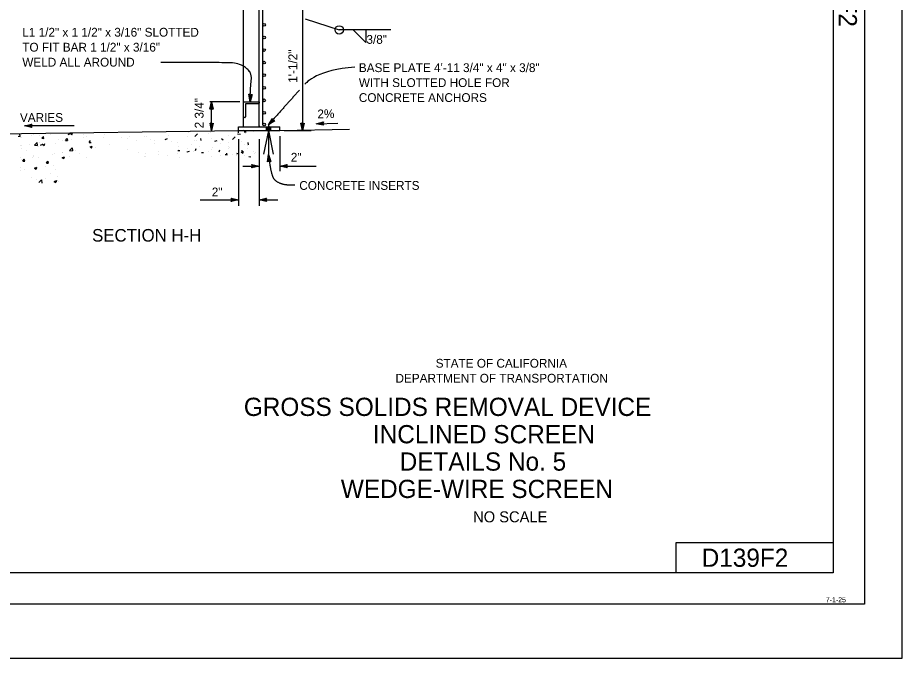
# Model space of a CAD drawing. Extents: x -893 to 867, y -474 to 712.
# Drawn here: x 162 to 867, y -474 to 36 of the extents above; entities that cross this region are included whole.
import ezdxf

# ---------------------------------------------------------------- set-up
doc = ezdxf.new("R2010")
doc.units = 0
for name, color, linetype in [('60 Nongeo Data', 7, 'Continuous'), ('border_INSIDE-BORDER-anno', 7, 'Continuous'), ('border_PLOTTING-ELEMENTS', 7, 'Continuous'), ('border_rw_22x34_Cut_Lines', 7, 'Continuous'), ('border_SHEET', 7, 'Continuous'), ('border_WITHIN-BORDER-anno', 7, 'Continuous'), ('str_Text-A', 7, 'Continuous')]:
    doc.layers.add(name, color=color, linetype=linetype)

msp = doc.modelspace()

# ---------------------------------------------------------------- linework, layer by layer
at = {"layer": '60 Nongeo Data'}
for p, q in [((389.09, 49.82), (389.09, -54.33)), ((391.34, 34.66), (418.33, 25.8)), ((418.33, 25.8), (418.33, 25.8)), ((418.33, 25.8), (418.33, 25.8)), ((459.33, 25.8), (418.33, 25.8)), ((439.39, 15.85), (429.43, 25.8)), ((439.39, 25.8), (439.39, 15.85)), ((339.29, -31.42), (315.46, -31.42)), ((316.78, -54.33), (316.78, -31.42)), ((342.08, -43.92), (342.08, -31.42)), ((342.08, -31.42), (354.57, -31.42)), ((343.64, -33.52), (343.64, -43.37)), ((354.03, -32.98), (344.18, -32.98)), ((354.57, -31.42), (354.57, -32.44)), ((342.08, -51.2), (342.08, -43.38)), ((343.1, -43.92), (342.08, -43.92)), ((399.84, -48.91), (417.31, -48.38)), ((-19.44, -59.22), (338.14, -54.33)), ((207.28, -50.51), (167.7, -50.51)), ((205.6, -57.58), (206.13, -56)), ((225.6, -55.99), (225.6, -55.99)), ((290.08, -55.17), (290.08, -55.17)), ((298.07, -56.12), (298.07, -56.12)), ((315.66, -55.59), (315.66, -55.59)), ((315.66, -55.59), (315.66, -55.59)), ((330.68, -54.42), (330.68, -54.42)), ((336.45, -54.66), (336.45, -54.66)), ((338.14, -51.2), (370.94, -51.2)), ((338.14, -55.97), (338.14, -52.69)), ((338.14, -54.33), (370.94, -54.33)), ((341.79, -54.33), (341.12, -54.59)), ((341.43, -54.33), (341.43, -54.33)), ((344.34, -55.61), (342.77, -55.47)), ((350.46, -55.25), (350.46, -55.25)), ((354.54, -50.55), (354.54, -51.2)), ((357, -54.76), (357, -54.76)), ((361.92, -54.33), (357.98, -73.14)), ((360.28, -51.2), (360.28, -54.33)), ((363.15, -54.33), (360.28, -51.46)), ((362.68, -54.33), (360.28, -51.93)), ((362.22, -54.33), (360.28, -52.39)), ((361.76, -54.33), (360.28, -52.86)), ((361.29, -54.33), (360.28, -53.32)), ((360.83, -54.33), (360.28, -53.78)), ((360.36, -54.33), (360.28, -54.25)), ((363.56, -54.28), (360.48, -51.2)), ((363.56, -53.82), (360.94, -51.2)), ((363.56, -53.35), (361.41, -51.2)), ((363.56, -52.89), (361.87, -51.2)), ((361.92, -49.76), (361.92, -73.2)), ((361.92, -54.33), (365.86, -73.14)), ((363.56, -52.42), (362.33, -51.2)), ((363.56, -51.96), (362.8, -51.2)), ((363.56, -51.5), (363.26, -51.2)), ((363.55, -54.27), (363.55, -54.27)), ((363.56, -51.2), (363.56, -54.33)), ((370.94, -54.33), (426.48, -53.22)), ((374.44, -54.33), (392.59, -54.33)), ((386.8, -54.33), (396.09, -54.33)), ((162.73, -58.76), (164.3, -58.9)), ((164.3, -58.9), (163.99, -57.26)), ((165.72, -59.97), (165.72, -59.97)), ((173.4, -58.11), (173.4, -58.11)), ((174.79, -57.03), (174.79, -57.03)), ((179.35, -58), (179.35, -58)), ((181.55, -60.41), (182.81, -58.9)), ((181.55, -60.41), (183.12, -60.55)), ((183.12, -60.55), (182.81, -58.9)), ((188.79, -57.62), (188.8, -57.62)), ((194.99, -61.25), (194.99, -61.25)), ((198.41, -62.05), (198.42, -62.05)), ((200.37, -62.06), (201.64, -60.55)), ((200.37, -62.06), (201.94, -62.19)), ((201.64, -60.55), (201.94, -62.19)), ((202.48, -57.4), (204.32, -56.69)), ((204.29, -56.7), (205.6, -57.58)), ((204.98, -61.19), (204.99, -61.19)), ((214.92, -59.88), (214.93, -59.88)), ((215, -57.45), (215, -57.45)), ((216.81, -58.8), (216.81, -58.8)), ((219.19, -63.7), (220.46, -62.2)), ((230.82, -59.4), (230.82, -59.4)), ((231.5, -57.7), (231.5, -57.7)), ((244.83, -59.99), (244.83, -59.99)), ((249.73, -60.67), (249.73, -60.67)), ((251.76, -59.03), (251.76, -59.03)), ((257.29, -62.56), (257.3, -62.56)), ((262.98, -58.99), (262.99, -58.99)), ((264.98, -59.09), (264.98, -59.09)), ((268.1, -61.11), (268.1, -61.11)), ((271.1, -62.27), (271.1, -62.27)), ((281.38, -60.94), (279.54, -61.65)), ((281.03, -60.96), (281.03, -60.96)), ((282.57, -58.56), (282.57, -58.56)), ((284.55, -63.25), (284.55, -63.25)), ((297.6, -58.78), (297.6, -58.78)), ((303.02, -62.23), (303.02, -62.23)), ((305.38, -56.93), (303.33, -59.06)), ((304.17, -57.91), (304.17, -57.91)), ((304.36, -61.88), (304.36, -61.88)), ((308.54, -62.28), (308.23, -60.63)), ((314.11, -56.6), (314.11, -56.6)), ((316.65, -60.26), (316.65, -60.26)), ((320.91, -62.35), (319.07, -63.05)), ((325.82, -61.84), (324.51, -60.96)), ((330.12, -58.41), (330.12, -58.41)), ((335.4, -59.17), (333.36, -61.3)), ((339.73, -57.46), (337.39, -57.1)), ((338.14, -61.18), (338.14, -114.23)), ((340.28, -62.6), (340.28, -62.6)), ((343.37, -56.73), (343.37, -56.73)), ((354.54, -61.18), (354.54, -114.23)), ((370.94, -58.72), (370.94, -86.67)), ((164.38, -66.5), (164.39, -66.5)), ((165.33, -66.41), (165.33, -66.41)), ((165.4, -68.71), (165.4, -68.71)), ((171.9, -65.54), (171.9, -65.54)), ((175.72, -65.78), (177.76, -63.65)), ((175.72, -65.78), (177.76, -63.65)), ((175.72, -65.78), (178.05, -66.15)), ((178.05, -66.15), (177.76, -63.65)), ((179.03, -66.74), (179.04, -66.74)), ((179.69, -63.87), (179.69, -63.87)), ((180.43, -65.86), (182.27, -65.16)), ((181.84, -64.24), (181.84, -64.24)), ((182.25, -65.17), (183.55, -66.05)), ((183.55, -66.05), (184.08, -64.46)), ((192.51, -64.89), (192.51, -64.89)), ((203.72, -70.13), (205.76, -68)), ((203.72, -70.13), (206.05, -70.49)), ((205.76, -68), (206.05, -70.49)), ((208.02, -70.23), (208.02, -70.23)), ((219.19, -63.7), (220.76, -63.84)), ((219.96, -67.27), (221.79, -66.56)), ((219.96, -67.27), (221.79, -66.56)), ((219.96, -67.27), (221.26, -68.15)), ((221.26, -68.15), (221.79, -66.56)), ((224.6, -68.05), (224.6, -68.05)), ((235.62, -65.18), (235.62, -65.18)), ((249.41, -69.4), (249.41, -69.4)), ((271.27, -64.85), (271.27, -64.85)), ((289.77, -63.91), (289.77, -63.91)), ((291.52, -70.41), (289.95, -70.27)), ((290.08, -66.78), (290.08, -66.78)), ((290.7, -69.12), (290.7, -69.12)), ((297.27, -68.26), (297.27, -68.26)), ((300.88, -65.33), (300.88, -65.33)), ((304.26, -68.84), (303.73, -70.43)), ((307.2, -66.95), (307.2, -66.95)), ((316.33, -68.99), (316.33, -68.99)), ((317.33, -67.48), (317.33, -67.48)), ((317.33, -67.48), (317.33, -67.48)), ((323.13, -69.86), (322.59, -71.45)), ((323.77, -64.77), (323.77, -64.77)), ((329.8, -67.15), (329.8, -67.15)), ((329.88, -68.62), (329.88, -68.62)), ((329.88, -68.62), (329.88, -68.62)), ((330.34, -63.9), (330.34, -63.9)), ((331.34, -68.07), (331.34, -68.07)), ((341.47, -72.46), (341.18, -69.97)), ((343.05, -65.47), (343.05, -65.47)), ((345.18, -65.99), (345.18, -65.99)), ((345.34, -68.66), (345.35, -68.66)), ((346.17, -65.51), (345.86, -63.86)), ((165, -75.89), (165, -75.89)), ((165.08, -77.44), (165.09, -77.44)), ((166.37, -78.5), (167.63, -76.99)), ((167.94, -78.64), (167.63, -76.99)), ((169.68, -70.44), (169.68, -70.44)), ((174.4, -75.68), (174.41, -75.68)), ((174.94, -74.59), (174.94, -74.59)), ((175.21, -73.96), (175.21, -73.96)), ((178.71, -75.48), (178.72, -75.48)), ((189.71, -73.06), (189.71, -73.06)), ((191.51, -72.4), (191.51, -72.4)), ((197.69, -71.62), (197.69, -71.62)), ((197.91, -75.73), (199.75, -75.03)), ((197.91, -75.73), (199.75, -75.03)), ((197.91, -75.73), (199.21, -76.61)), ((198.08, -71.54), (198.08, -71.54)), ((199.21, -76.61), (199.75, -75.03)), ((203.23, -75.15), (203.23, -75.15)), ((205.01, -70.43), (205.01, -70.43)), ((211.7, -72.21), (211.7, -72.21)), ((217.23, -75.74), (217.24, -75.74)), ((258.21, -71.48), (258.22, -71.48)), ((263.69, -74.56), (263.69, -74.56)), ((263.74, -75), (263.75, -75)), ((264.19, -72.62), (264.19, -72.62)), ((274.13, -71.31), (274.13, -71.31)), ((274.55, -73.55), (274.56, -73.55)), ((281.29, -74.04), (281.29, -74.04)), ((289.45, -72.64), (289.45, -72.64)), ((291, -75.7), (291, -75.7)), ((296.79, -71.59), (296.79, -71.59)), ((298.86, -70.81), (297.02, -71.51)), ((302.7, -70.96), (302.7, -70.96)), ((310.34, -72.05), (308.77, -71.92)), ((314.38, -71.06), (314.38, -71.06)), ((316.87, -75.12), (316.87, -75.12)), ((322.86, -71), (322.86, -71)), ((322.86, -71), (322.86, -71)), ((323.44, -74.25), (323.44, -74.25)), ((329.16, -73.7), (327.59, -73.56)), ((329.17, -73.76), (328.87, -72.12)), ((333.37, -72.95), (333.38, -72.95)), ((336.16, -74.38), (336.16, -74.38)), ((336.16, -74.38), (336.16, -74.38)), ((338.38, -72.22), (336.55, -72.92)), ((336.87, -71.6), (336.87, -71.6)), ((341.48, -72.41), (340.17, -71.53)), ((341.99, -70.88), (341.46, -72.47)), ((342.73, -74.2), (342.74, -74.2)), ((347.98, -75.35), (346.41, -75.21)), ((349.94, -70.76), (349.95, -70.76)), ((350.87, -72.19), (350.88, -72.19)), ((351.46, -71.75), (351.47, -71.75)), ((164.45, -83.78), (164.46, -83.78)), ((166.37, -78.5), (167.94, -78.64)), ((175.86, -84.19), (177.7, -83.49)), ((175.86, -84.19), (177.7, -83.49)), ((175.86, -84.19), (177.17, -85.07)), ((177.17, -85.07), (177.7, -83.49)), ((178.46, -84.37), (178.47, -84.37)), ((184.61, -82.75), (184.61, -82.75)), ((185.19, -80.15), (186.46, -78.64)), ((185.19, -80.15), (186.76, -80.29)), ((186.46, -78.64), (186.76, -80.29)), ((191.18, -81.89), (191.18, -81.89)), ((341.69, -82.49), (354.54, -82.49)), ((370.94, -82.49), (400.02, -82.49)), ((164.76, -86.18), (164.77, -86.18)), ((168.03, -84.94), (168.03, -84.94)), ((173.32, -91.34), (173.32, -91.34)), ((188.62, -88.71), (188.62, -88.71)), ((192.47, -84.96), (192.47, -84.96)), ((194.21, -90.93), (194.22, -90.93)), ((177.7, -93.1), (177.71, -93.1)), ((179.19, -95.69), (181.24, -93.56)), ((181.24, -93.56), (181.53, -96.05)), ((184.27, -92.24), (184.28, -92.24)), ((191.52, -94.76), (193.36, -94.05)), ((191.52, -94.76), (192.83, -95.64)), ((193.36, -94.05), (192.83, -95.64)), ((194.91, -94.47), (194.92, -94.47)), ((307.66, -109.38), (338.14, -109.38)), ((354.54, -109.38), (369.49, -109.38))]:
    msp.add_line(p, q, dxfattribs=at)
for points in [[(354.54, -51.2), (354.54, 49.82), (89.79, 441.02)], [(357.4, -49.7), (357.4, 50.08), (92.03, 442.19)], [(342.08, -31.42), (342.08, 46.02), (341.72, 46.56)], [(338.14, -54.33), (338.14, -51.2)], [(370.94, -54.33), (370.94, -51.2)]]:
    msp.add_lwpolyline(points, dxfattribs=at)
for points in [[(348.97, -25.56), (347.31, -31.38), (346.35, -25.41), (346.68, -25.64), (347.38, -30.01), (348.61, -25.75), (348.25, -25.94), (347.47, -28.66), (347.02, -25.87), (347.36, -26.1), (347.55, -27.31), (347.89, -26.12), (347.61, -26.27), (346.35, -25.41), (347.61, -26.27)], [(315.46, -37.32), (316.78, -31.42), (318.09, -37.32), (317.74, -37.11), (316.78, -32.79), (315.81, -37.11), (316.16, -36.91), (316.78, -34.14), (317.39, -36.9), (317.04, -36.69), (316.78, -35.5), (316.51, -36.7), (316.78, -36.54), (318.09, -37.32), (316.78, -36.54)], [(315.46, -37.32), (316.78, -31.42), (318.09, -37.32), (317.74, -37.11), (316.78, -32.79), (315.81, -37.11), (316.16, -36.91), (316.78, -34.14), (317.39, -36.9), (317.04, -36.69), (316.78, -35.5), (316.51, -36.7), (316.78, -36.54), (318.09, -37.32), (316.78, -36.54)], [(173.61, -51.83), (167.7, -50.51), (173.61, -49.2), (173.4, -49.55), (169.07, -50.51), (173.4, -51.48), (173.19, -51.13), (170.42, -50.52), (173.19, -49.9), (172.98, -50.25), (171.78, -50.52), (172.98, -50.79), (172.82, -50.51), (173.61, -49.2), (172.82, -50.51)], [(318.1, -48.42), (316.78, -54.33), (315.47, -48.42), (315.82, -48.63), (316.78, -52.96), (317.75, -48.63), (317.4, -48.84), (316.78, -51.61), (316.17, -48.84), (316.52, -49.05), (316.78, -50.25), (317.05, -49.05), (316.78, -49.21), (315.47, -48.42), (316.78, -49.21)], [(367.05, -46.55), (361.92, -49.75), (365.21, -44.68), (365.3, -45.07), (362.89, -48.79), (366.66, -46.45), (366.26, -46.35), (363.86, -47.85), (365.4, -45.47), (365.49, -45.87), (364.83, -46.89), (365.87, -46.24), (365.56, -46.16), (365.21, -44.68), (365.56, -46.16)], [(390.41, -48.42), (389.09, -54.33), (387.78, -48.42), (388.13, -48.63), (389.08, -52.96), (390.06, -48.63), (389.71, -48.84), (389.09, -51.61), (388.48, -48.84), (388.82, -49.05), (389.09, -50.25), (389.36, -49.05), (389.09, -49.21), (387.78, -48.42), (389.09, -49.21)], [(405.78, -50.05), (399.84, -48.91), (405.7, -47.42), (405.5, -47.78), (401.2, -48.86), (405.56, -49.7), (405.34, -49.36), (402.55, -48.83), (405.3, -48.13), (405.1, -48.49), (403.91, -48.79), (405.12, -49.02), (404.95, -48.75), (405.7, -47.42), (404.95, -48.75)], [(361.3, -79.22), (361.92, -73.2), (363.91, -78.91), (363.54, -78.74), (362.08, -74.56), (361.62, -78.97), (361.94, -78.72), (362.23, -75.9), (363.16, -78.58), (362.79, -78.41), (362.39, -77.25), (362.26, -78.47), (362.51, -78.28), (363.91, -78.91), (362.51, -78.28)], [(348.63, -81.17), (354.54, -82.49), (348.63, -83.8), (348.84, -83.45), (353.17, -82.49), (348.84, -81.52), (349.05, -81.87), (351.82, -82.49), (349.05, -83.1), (349.26, -82.75), (350.46, -82.48), (349.26, -82.22), (349.42, -82.49), (348.63, -83.8), (349.42, -82.49)], [(376.85, -83.81), (370.94, -82.49), (376.85, -81.18), (376.64, -81.53), (372.31, -82.48), (376.64, -83.46), (376.43, -83.11), (373.66, -82.49), (376.43, -81.88), (376.22, -82.23), (375.02, -82.49), (376.22, -82.76), (376.06, -82.49), (376.85, -81.18), (376.06, -82.49)], [(332.23, -108.06), (338.14, -109.38), (332.23, -110.69), (332.44, -110.34), (336.77, -109.38), (332.44, -108.41), (332.65, -108.76), (335.42, -109.38), (332.65, -109.99), (332.86, -109.64), (334.06, -109.37), (332.86, -109.11), (333.02, -109.38), (332.23, -110.69), (333.02, -109.38)], [(360.45, -110.7), (354.54, -109.38), (360.45, -108.07), (360.24, -108.42), (355.91, -109.37), (360.24, -110.35), (360.03, -110), (357.26, -109.38), (360.03, -108.77), (359.82, -109.12), (358.62, -109.38), (359.82, -109.65), (359.66, -109.38), (360.45, -108.07), (359.66, -109.38)]]:
    msp.add_lwpolyline(points, close=True, dxfattribs=at)
for centre, radius in [((358.47, 29.78), 1.07), ((418.33, 25.8), 3.28), ((358.47, 19.78), 1.07), ((358.47, 9.78), 1.07), ((358.47, -0.22), 1.07), ((358.47, -10.22), 1.07), ((358.47, -20.22), 1.07), ((358.47, -30.22), 1.07), ((358.47, -40.22), 1.07), ((358.48, -49.36), 1.07)]:
    msp.add_circle(centre, radius, dxfattribs=at)
for centre, start, end in [((344.18, -33.52), 90, 180), ((354.03, -32.44), 270, 360), ((343.1, -43.37), 270, 360)]:
    msp.add_arc(centre, 0.542, start, end, dxfattribs=at)
msp.add_spline([(347.31, -31.38), (348.09, -16.98), (348.33, -14.46), (348.46, -11.94), (348.05, -9.45), (347.5, -8.21), (347.11, -7.59), (346.89, -7.28), (346.65, -6.98), (345.47, -5.69), (344.25, -4.57), (341.71, -2.83), (336.27, -0.89), (330.56, -0.31), (327.67, -0.28), (324.8, -0.27), (308.74, -0.13), (276.23, -0.13)], degree=3, dxfattribs=at)
for points, degree in [([(430.67, -3.85), (401.97, -5.35), (391.7, -16.54), (391, -17.31)], 3), ([(386.68, -22.07), (377.39, -32.33), (361.92, -49.76)], 2), ([(361.92, -73.2), (363.09, -81.7), (364.48, -88.78), (366.67, -93.96), (373.45, -97.14), (380.22, -97.54), (383.01, -97.34)], 2)]:
    msp.add_open_spline(points, degree=degree, dxfattribs=at)
at = {"layer": 'border_PLOTTING-ELEMENTS'}
for points in [[(-893.45, -474.04), (866.55, -474.04), (866.55, 711.96), (-893.45, 711.96)], [(-863.45, 668.96), (836.55, 668.96), (836.55, -431.04), (-863.45, -431.04)]]:
    msp.add_lwpolyline(points, close=True, dxfattribs=at)
at = {"layer": 'border_rw_22x34_Cut_Lines'}
msp.add_lwpolyline([(-863.45, 668.96), (836.55, 668.96), (836.55, -431.04), (-863.45, -431.04)], close=True, dxfattribs=at)
at = {"layer": 'border_SHEET'}
for p, q in [((811.55, 643.96), (811.55, -406.04)), ((686.52, -406.04), (686.52, -382.04)), ((686.52, -382.04), (811.52, -382.04)), ((811.55, -406.04), (-813.45, -406.04))]:
    msp.add_line(p, q, dxfattribs=at)

# ---------------------------------------------------------------- texts
at = {"layer": '60 Nongeo Data'}
for s, height, p in [('L1 1/2" x 1 1/2" x 3/16" SLOTTED', 7, (166.03, 20.43)), ('3/8"', 7, (439.99, 14.74)), ('TO FIT BAR 1 1/2" x 3/16"', 7, (166.03, 8.53)), ('WELD ALL AROUND', 7, (166.03, -3.37)), ('BASE PLATE 4\'-11 3/4" x 4" x 3/8"', 7, (433.94, -7.75)), ('WITH SLOTTED HOLE FOR', 7, (433.94, -19.65)), ('CONCRETE ANCHORS', 7, (433.94, -31.55)), ('2"', 7, (379.77, -79)), ('CONCRETE INSERTS', 7, (386.55, -101.42)), ('2"', 6.995, (316.86, -106.62))]:
    msp.add_text(s, height=height, dxfattribs=at).set_placement(p)
for s, rotation, p in [('1\'-1/2"', 90, (384.87, -16.27)), ('2 3/4"', 90, (310.31, -52.51)), ('VARIES', 0.20875, (164.18, -47.46)), ('2%', 1.16356, (401.03, -44.58))]:
    msp.add_text(s, height=7, rotation=rotation, dxfattribs=at).set_placement(p)
at = {"layer": 'border_INSIDE-BORDER-anno'}
for s, height, p in [('STATE OF CALIFORNIA', 7, (495.11, -242.88)), ('DEPARTMENT OF TRANSPORTATION', 7, (463.11, -254.78)), ('GROSS SOLIDS REMOVAL DEVICE', 14.5, (342.38, -281.28)), ('INCLINED SCREEN', 14.5, (445.13, -303.03)), ('DETAILS No. 5', 14.5, (466.43, -324.78)), ('WEDGE-WIRE SCREEN', 14.5, (419.62, -346.53)), ('NO SCALE', 8.75, (524.88, -365.9))]:
    msp.add_text(s, height=height, dxfattribs=at).set_placement(p)
at = {"layer": 'border_WITHIN-BORDER-anno'}
msp.add_text('2025 STANDARD PLAN D139F2', height=14.5, rotation=270, dxfattribs=at).set_placement((815.92, 313.8))
for s, height, p in [('D139F2', 14.5, (706.83, -401.29)), ('7-1-25', 4, (805.67, -429.47))]:
    msp.add_text(s, height=height, dxfattribs=at).set_placement(p)
at = {"layer": 'str_Text-A'}
msp.add_text('SECTION H-H', height=10, dxfattribs=at).set_placement((221.62, -142.58))

doc.saveas('drawing.dxf')
